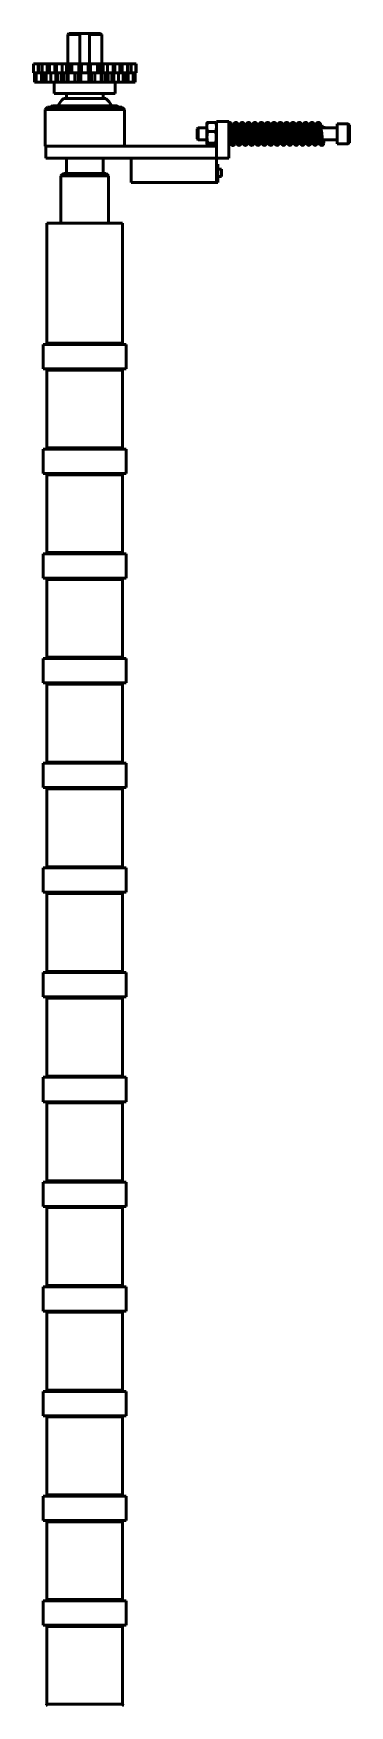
# Model space of a CAD drawing. Header units: millimetres. Extents: x 7841 to 11091, y 7078 to 9888.
# Drawn here: x 7841 to 8100, y 8487 to 9860 of the extents above; entities that cross this region are included whole.
import ezdxf

# ---------------------------------------------------------------- set-up
doc = ezdxf.new("R2010")
doc.units = ezdxf.units.MM
doc.layers.add('外形線', color=7, linetype='Continuous', lineweight=50)

msp = doc.modelspace()

# ---------------------------------------------------------------- linework, layer by layer
at = {"layer": '外形線'}
for p, q in [((7870.2, 9860.5), (7869.2, 9859.5)), ((7879.2, 9859.5), (7869.2, 9859.5)), ((7869.2, 9859.5), (7869.2, 9835.5)), ((7870.2, 9860.5), (7879.2, 9860.5)), ((7879.2, 9860.5), (7887.2, 9860.5)), ((7879.2, 9859.5), (7879.2, 9835.5)), ((7887.2, 9860.5), (7896.2, 9860.5)), ((7887.2, 9835.5), (7887.2, 9859.5)), ((7897.2, 9859.5), (7887.2, 9859.5)), ((7896.2, 9860.5), (7897.2, 9859.5)), ((7897.2, 9859.5), (7897.2, 9835.5)), ((7841.2, 9828), (7841.2, 9835.5)), ((7841.2, 9835.5), (7841.3, 9835.5)), ((7841.3, 9835.5), (7845.1, 9835.5)), ((7841.3, 9828), (7841.3, 9835.5)), ((7845.5, 9835.5), (7845.1, 9835.5)), ((7845.5, 9835.5), (7848.3, 9835.5)), ((7845.5, 9835.5), (7845.5, 9828)), ((7848.3, 9835.5), (7852.5, 9835.5)), ((7848.3, 9828), (7848.3, 9835.5)), ((7854.4, 9835.5), (7852.5, 9835.5)), ((7854.4, 9835.5), (7858.6, 9835.5)), ((7858.6, 9835.5), (7859.9, 9835.5)), ((7859.9, 9835.5), (7864.6, 9835.5)), ((7859.9, 9835.5), (7859.9, 9828)), ((7864.6, 9835.5), (7868.1, 9835.5)), ((7864.6, 9828), (7864.6, 9835.5)), ((7869.3, 9835.5), (7868.1, 9835.5)), ((7869.3, 9835.5), (7870.8, 9835.5)), ((7870.8, 9835.5), (7872.7, 9835.5)), ((7872.7, 9835.5), (7878.4, 9835.5)), ((7878.6, 9835.5), (7878.4, 9835.5)), ((7878.4, 9828), (7878.4, 9835.5)), ((7878.6, 9835.5), (7880.4, 9835.5)), ((7880.4, 9835.5), (7885.9, 9835.5)), ((7880.4, 9835.5), (7880.4, 9828)), ((7885.9, 9835.5), (7887.7, 9835.5)), ((7885.9, 9828), (7885.9, 9835.5)), ((7888, 9835.5), (7887.7, 9835.5)), ((7888, 9835.5), (7893.7, 9835.5)), ((7888, 9828), (7888, 9835.5)), ((7893.7, 9835.5), (7895.5, 9835.5)), ((7895.5, 9835.5), (7897.1, 9835.5)), ((7898.3, 9835.5), (7897.1, 9835.5)), ((7898.3, 9835.5), (7901.8, 9835.5)), ((7901.8, 9835.5), (7906.5, 9835.5)), ((7901.8, 9835.5), (7901.8, 9828)), ((7906.5, 9835.5), (7907.8, 9835.5)), ((7906.5, 9828), (7906.5, 9835.5)), ((7907.8, 9835.5), (7912, 9835.5)), ((7913.9, 9835.5), (7912, 9835.5)), ((7913.9, 9835.5), (7918.1, 9835.5)), ((7918.1, 9835.5), (7920.9, 9835.5)), ((7918.1, 9835.5), (7918.1, 9828)), ((7921.2, 9835.5), (7920.9, 9835.5)), ((7920.9, 9828), (7920.9, 9835.5)), ((7921.2, 9835.5), (7925.1, 9835.5)), ((7925.1, 9835.5), (7925.2, 9835.5)), ((7925.1, 9835.5), (7925.1, 9828)), ((7925.2, 9828), (7925.2, 9835.5)), ((7841.2, 9828), (7841.3, 9828)), ((7842, 9828), (7841.3, 9828)), ((7842, 9828), (7842, 9820.5)), ((7842, 9828), (7843.4, 9828)), ((7843.4, 9820.5), (7843.4, 9828)), ((7843.4, 9828), (7845.5, 9828)), ((7845.5, 9828), (7848.3, 9828)), ((7851.6, 9828), (7848.3, 9828)), ((7851.6, 9828), (7851.6, 9820.5)), ((7851.6, 9828), (7855.5, 9828)), ((7855.5, 9820.5), (7855.5, 9828)), ((7855.5, 9828), (7859.5, 9828)), ((7859.9, 9828), (7859.5, 9828)), ((7859.9, 9828), (7864.6, 9828)), ((7868.1, 9828), (7864.6, 9828)), ((7868.1, 9828), (7868.9, 9828)), ((7868.9, 9828), (7868.9, 9820.5)), ((7868.9, 9828), (7869.7, 9828)), ((7868.9, 9828), (7868.9, 9828)), ((7869.7, 9828), (7869.7, 9820.5)), ((7869.7, 9828), (7875, 9828)), ((7875, 9820.5), (7875, 9828)), ((7875, 9828), (7877.7, 9828)), ((7878.4, 9828), (7877.7, 9828)), ((7878.4, 9828), (7878.4, 9820.5)), ((7878.4, 9828), (7878.6, 9828)), ((7880.4, 9828), (7878.6, 9828)), ((7880.4, 9828), (7885.9, 9828)), ((7887.7, 9828), (7885.9, 9828)), ((7887.7, 9828), (7888, 9828)), ((7887.9, 9828), (7887.9, 9820.5)), ((7888.6, 9828), (7888, 9828)), ((7888.6, 9828), (7891.4, 9828)), ((7891.4, 9828), (7891.4, 9820.5)), ((7891.4, 9828), (7896.7, 9828)), ((7896.7, 9820.5), (7896.7, 9828)), ((7896.7, 9828), (7897.4, 9828)), ((7897.5, 9828), (7897.4, 9828)), ((7897.5, 9828), (7897.5, 9820.5)), ((7897.5, 9828), (7898.3, 9828)), ((7901.8, 9828), (7898.3, 9828)), ((7901.8, 9828), (7906.5, 9828)), ((7906.9, 9828), (7906.5, 9828)), ((7906.9, 9828), (7910.9, 9828)), ((7910.9, 9828), (7910.9, 9820.5)), ((7910.9, 9828), (7914.8, 9828)), ((7914.8, 9820.5), (7914.8, 9828)), ((7918.1, 9828), (7914.8, 9828)), ((7918.1, 9828), (7920.9, 9828)), ((7920.9, 9828), (7923, 9828)), ((7923, 9828), (7923, 9820.5)), ((7923, 9828), (7924.4, 9828)), ((7924.4, 9820.5), (7924.4, 9828)), ((7925.1, 9828), (7924.4, 9828)), ((7925.1, 9828), (7925.2, 9828)), ((7842, 9820.5), (7843.4, 9820.5)), ((7847.6, 9820.5), (7843.4, 9820.5)), ((7847.6, 9820.5), (7849.6, 9820.5)), ((7851.6, 9820.5), (7849.6, 9820.5)), ((7851.6, 9820.5), (7855.5, 9820.5)), ((7859.5, 9820.5), (7855.5, 9820.5)), ((7858.2, 9811), (7858.2, 9820.5)), ((7858.2, 9811), (7908.2, 9811)), ((7859.5, 9820.5), (7861.1, 9820.5)), ((7864.1, 9820.5), (7861.1, 9820.5)), ((7866.1, 9820.5), (7864.1, 9820.5)), ((7865.8, 9807), (7900.6, 9807)), ((7868.9, 9820.5), (7866.1, 9820.5)), ((7868.2, 9807), (7868.2, 9811)), ((7868.9, 9820.5), (7868.9, 9820.5)), ((7869.7, 9820.5), (7868.9, 9820.5)), ((7869.7, 9820.5), (7875, 9820.5)), ((7877.7, 9820.5), (7875, 9820.5)), ((7877.7, 9820.5), (7878.4, 9820.5)), ((7879.9, 9820.5), (7878.4, 9820.5)), ((7886.4, 9820.5), (7879.9, 9820.5)), ((7887.9, 9820.5), (7886.4, 9820.5)), ((7887.9, 9820.5), (7888.6, 9820.5)), ((7891.4, 9820.5), (7888.6, 9820.5)), ((7891.4, 9820.5), (7896.7, 9820.5)), ((7897.4, 9820.5), (7896.7, 9820.5)), ((7897.4, 9820.5), (7897.5, 9820.5)), ((7900.3, 9820.5), (7897.5, 9820.5)), ((7898.2, 9807), (7898.2, 9811)), ((7902.3, 9820.5), (7900.3, 9820.5)), ((7905.3, 9820.5), (7902.3, 9820.5)), ((7905.3, 9820.5), (7906.9, 9820.5)), ((7910.9, 9820.5), (7906.9, 9820.5)), ((7908.2, 9811), (7908.2, 9820.5)), ((7910.9, 9820.5), (7914.8, 9820.5)), ((7916.7, 9820.5), (7914.8, 9820.5)), ((7916.7, 9820.5), (7918.8, 9820.5)), ((7923, 9820.5), (7918.8, 9820.5)), ((7923, 9820.5), (7924.4, 9820.5)), ((7852.7, 9800), (7850.7, 9798)), ((7915.7, 9798), (7850.7, 9798)), ((7850.7, 9768), (7850.7, 9798)), ((7852.7, 9800), (7913.7, 9800)), ((7856.7, 9801), (7855.7, 9800.4)), ((7910.7, 9800.4), (7855.7, 9800.4)), ((7855.7, 9800.4), (7855.7, 9800)), ((7856.7, 9801), (7909.7, 9801)), ((7909.7, 9801), (7910.7, 9800.4)), ((7910.7, 9800.4), (7910.7, 9800)), ((7913.7, 9800), (7915.7, 9798)), ((7915.7, 9768), (7915.7, 9798)), ((7975.2, 9782), (7976.2, 9783)), ((7975.2, 9774), (7975.2, 9782)), ((7976.2, 9783), (7976.2, 9773)), ((7983.2, 9783), (7976.2, 9783)), ((7983.2, 9786.6), (7983.3, 9786.8)), ((7983.2, 9786.6), (7983.2, 9769.6)), ((7990.4, 9787.4), (7984, 9787.4)), ((7990.3, 9779.8), (7984.1, 9779.8)), ((7991.2, 9786.6), (7991.1, 9786.8)), ((7991.2, 9788), (7991.2, 9768)), ((8001.2, 9788), (7991.2, 9788)), ((8001.2, 9758), (8001.2, 9788)), ((8006.3, 9783), (8004.1, 9783)), ((8011.5, 9783), (8009.3, 9783)), ((8016.7, 9783), (8014.5, 9783)), ((8021.9, 9783), (8019.7, 9783)), ((8027.1, 9783), (8024.9, 9783)), ((8032.3, 9783), (8030.1, 9783)), ((8037.5, 9783), (8035.3, 9783)), ((8042.7, 9783), (8040.5, 9783)), ((8047.9, 9783), (8045.7, 9783)), ((8053.1, 9783), (8050.9, 9783)), ((8058.3, 9783), (8056.1, 9783)), ((8063.5, 9783), (8061.3, 9783)), ((8068.7, 9783), (8066.5, 9783)), ((8073.9, 9783), (8071.7, 9783)), ((8090.2, 9783), (8076.9, 9783)), ((8079.2, 9783), (8079.2, 9784.2)), ((8090.2, 9786.3), (8090.2, 9769.7)), ((8090.2, 9786.3), (8099.2, 9786.3)), ((8099.2, 9769.7), (8099.2, 9786.3)), ((8100.2, 9785.3), (8099.2, 9786.3)), ((8100.2, 9785.3), (8100.2, 9770.7)), ((7851.2, 9768), (7850.7, 9768)), ((7851.2, 9758), (7851.2, 9768)), ((7875.2, 9768), (7851.2, 9768)), ((7883.1, 9768), (7875.2, 9768)), ((7891.2, 9768), (7883.1, 9768)), ((7991.2, 9768), (7891.2, 9768)), ((7975.2, 9774), (7976.2, 9773)), ((7983.2, 9773), (7976.2, 9773)), ((7983.2, 9769.6), (7983.5, 9769.2)), ((7990.2, 9770.3), (7984.1, 9770.3)), ((7990.2, 9768.5), (7984.1, 9768.5)), ((7991.2, 9769.6), (7990.9, 9769.2)), ((7991.2, 9758), (7991.2, 9768)), ((8002.2, 9773), (8001.2, 9773)), ((8007.4, 9773), (8005.3, 9773)), ((8012.6, 9773), (8010.5, 9773)), ((8017.8, 9773), (8015.7, 9773)), ((8023, 9773), (8020.9, 9773)), ((8028.2, 9773), (8026.1, 9773)), ((8033.4, 9773), (8031.3, 9773)), ((8038.6, 9773), (8036.5, 9773)), ((8043.8, 9773), (8041.7, 9773)), ((8049, 9773), (8046.9, 9773)), ((8054.2, 9773), (8052.1, 9773)), ((8059.4, 9773), (8057.3, 9773)), ((8064.6, 9773), (8062.5, 9773)), ((8069.8, 9773), (8067.7, 9773)), ((8075, 9773), (8072.9, 9773)), ((8090.2, 9773), (8078.1, 9773)), ((8090.2, 9769.7), (8099.2, 9769.7)), ((8100.2, 9770.7), (8099.2, 9769.7)), ((7851.2, 9758), (7991.2, 9758)), ((7868.2, 9745.5), (7868.2, 9758)), ((7898.2, 9745.5), (7898.2, 9758)), ((7921.2, 9758), (7921.2, 9738)), ((7991.2, 9738), (7991.2, 9758)), ((8001.2, 9758), (7991.2, 9758)), ((7991.2, 9753), (7992.2, 9753)), ((7992.2, 9738), (7992.2, 9753)), ((7865.7, 9745.5), (7863.7, 9743.5)), ((7902.7, 9743.5), (7863.7, 9743.5)), ((7863.7, 9704.5), (7863.7, 9743.5)), ((7865.7, 9745.5), (7900.7, 9745.5)), ((7900.7, 9745.5), (7902.7, 9743.5)), ((7902.7, 9704.5), (7902.7, 9743.5)), ((7992.2, 9749), (7995.2, 9749)), ((7992.2, 9743), (7995.2, 9743)), ((7995.2, 9749), (7995.2, 9743)), ((7991.2, 9738), (7921.2, 9738)), ((7991.2, 9738), (7992.2, 9738)), ((7852.2, 9704.5), (7883.2, 9704.5)), ((7852.2, 9606), (7852.2, 9704.5)), ((7883.2, 9704.5), (7914.2, 9704.5)), ((7914.2, 9606), (7914.2, 9704.5)), ((7917.2, 9605), (7849.2, 9605)), ((7849.2, 9585), (7849.2, 9605)), ((7917.2, 9585), (7917.2, 9605)), ((7917.2, 9585), (7849.2, 9585)), ((7852.2, 9520), (7852.2, 9584)), ((7914.2, 9520), (7914.2, 9584)), ((7917.2, 9519), (7849.2, 9519)), ((7849.2, 9499), (7849.2, 9519)), ((7917.2, 9499), (7917.2, 9519)), ((7917.2, 9499), (7849.2, 9499)), ((7852.2, 9434), (7852.2, 9498)), ((7914.2, 9434), (7914.2, 9498)), ((7917.2, 9433), (7849.2, 9433)), ((7849.2, 9413), (7849.2, 9433)), ((7917.2, 9413), (7917.2, 9433)), ((7917.2, 9413), (7849.2, 9413)), ((7852.2, 9348), (7852.2, 9412)), ((7914.2, 9348), (7914.2, 9412)), ((7917.2, 9347), (7849.2, 9347)), ((7849.2, 9327), (7849.2, 9347)), ((7917.2, 9327), (7917.2, 9347)), ((7917.2, 9327), (7849.2, 9327)), ((7852.2, 9262), (7852.2, 9326)), ((7914.2, 9262), (7914.2, 9326)), ((7917.2, 9261), (7849.2, 9261)), ((7849.2, 9241), (7849.2, 9261)), ((7917.2, 9241), (7917.2, 9261)), ((7917.2, 9241), (7849.2, 9241)), ((7852.2, 9176), (7852.2, 9240)), ((7914.2, 9176), (7914.2, 9240)), ((7917.2, 9175), (7849.2, 9175)), ((7849.2, 9155), (7849.2, 9175)), ((7917.2, 9155), (7917.2, 9175)), ((7917.2, 9155), (7849.2, 9155)), ((7852.2, 9090), (7852.2, 9154)), ((7914.2, 9090), (7914.2, 9154)), ((7917.2, 9089), (7849.2, 9089)), ((7849.2, 9069), (7849.2, 9089)), ((7917.2, 9069), (7917.2, 9089)), ((7917.2, 9069), (7849.2, 9069)), ((7852.2, 9004), (7852.2, 9068)), ((7914.2, 9004), (7914.2, 9068)), ((7917.2, 9003), (7849.2, 9003)), ((7849.2, 8983), (7849.2, 9003)), ((7917.2, 8983), (7917.2, 9003)), ((7917.2, 8983), (7849.2, 8983)), ((7852.2, 8918), (7852.2, 8982)), ((7914.2, 8918), (7914.2, 8982)), ((7917.2, 8917), (7849.2, 8917)), ((7849.2, 8897), (7849.2, 8917)), ((7917.2, 8897), (7917.2, 8917)), ((7917.2, 8897), (7849.2, 8897)), ((7852.2, 8832), (7852.2, 8896)), ((7914.2, 8832), (7914.2, 8896)), ((7917.2, 8831), (7849.2, 8831)), ((7849.2, 8811), (7849.2, 8831)), ((7917.2, 8811), (7917.2, 8831)), ((7917.2, 8811), (7849.2, 8811)), ((7852.2, 8746), (7852.2, 8810)), ((7914.2, 8746), (7914.2, 8810)), ((7917.2, 8745), (7849.2, 8745)), ((7849.2, 8725), (7849.2, 8745)), ((7917.2, 8725), (7917.2, 8745)), ((7917.2, 8725), (7849.2, 8725)), ((7852.2, 8660), (7852.2, 8724)), ((7914.2, 8660), (7914.2, 8724)), ((7917.2, 8659), (7849.2, 8659)), ((7849.2, 8639), (7849.2, 8659)), ((7917.2, 8639), (7917.2, 8659)), ((7917.2, 8639), (7849.2, 8639)), ((7852.2, 8574), (7852.2, 8638)), ((7914.2, 8574), (7914.2, 8638)), ((7917.2, 8573), (7849.2, 8573)), ((7849.2, 8553), (7849.2, 8573)), ((7917.2, 8553), (7917.2, 8573)), ((7917.2, 8553), (7849.2, 8553)), ((7852.2, 8488), (7852.2, 8552)), ((7914.2, 8488), (7914.2, 8552))]:
    msp.add_line(p, q, dxfattribs=at)
for p, q in [((7845.1, 9828), (7845.1, 9835.5)), ((7852.5, 9828), (7852.5, 9835.5)), ((7854.4, 9828), (7854.4, 9835.5)), ((7858.6, 9828), (7858.6, 9835.5)), ((7868.1, 9828), (7868.1, 9835.5)), ((7869.3, 9828), (7869.3, 9835.5)), ((7870.8, 9828), (7870.8, 9835.5)), ((7872.7, 9828), (7872.7, 9835.5)), ((7878.6, 9828), (7878.6, 9835.5)), ((7887.7, 9828), (7887.7, 9835.5)), ((7893.7, 9828), (7893.7, 9835.5)), ((7895.5, 9828), (7895.5, 9835.5)), ((7897.1, 9828), (7897.1, 9835.5)), ((7898.3, 9828), (7898.3, 9835.5)), ((7907.8, 9828), (7907.8, 9835.5)), ((7912, 9828), (7912, 9835.5)), ((7913.9, 9828), (7913.9, 9835.5)), ((7921.2, 9828), (7921.2, 9835.5)), ((7847.6, 9828), (7847.6, 9820.5)), ((7849.6, 9828), (7849.6, 9820.5)), ((7859.5, 9828), (7859.5, 9820.5)), ((7861.1, 9828), (7861.1, 9820.5)), ((7864.1, 9828), (7864.1, 9820.5)), ((7866.1, 9828), (7866.1, 9820.5)), ((7868.9, 9828), (7868.9, 9820.5)), ((7877.7, 9828), (7877.7, 9820.5)), ((7879.9, 9828), (7879.9, 9820.5)), ((7886.4, 9828), (7886.4, 9820.5)), ((7888.6, 9828), (7888.6, 9820.5)), ((7897.4, 9828), (7897.4, 9820.5)), ((7900.3, 9828), (7900.3, 9820.5)), ((7902.3, 9828), (7902.3, 9820.5)), ((7905.3, 9828), (7905.3, 9820.5)), ((7906.9, 9828), (7906.9, 9820.5)), ((7916.7, 9828), (7916.7, 9820.5)), ((7918.8, 9828), (7918.8, 9820.5)), ((7852.2, 9606), (7914.2, 9606)), ((7914.2, 9584), (7852.2, 9584)), ((7852.2, 9520), (7914.2, 9520)), ((7914.2, 9498), (7852.2, 9498)), ((7852.2, 9434), (7914.2, 9434)), ((7914.2, 9412), (7852.2, 9412)), ((7852.2, 9348), (7914.2, 9348)), ((7914.2, 9326), (7852.2, 9326)), ((7852.2, 9262), (7914.2, 9262)), ((7914.2, 9240), (7852.2, 9240)), ((7852.2, 9176), (7914.2, 9176)), ((7914.2, 9154), (7852.2, 9154)), ((7852.2, 9090), (7914.2, 9090)), ((7914.2, 9068), (7852.2, 9068)), ((7852.2, 9004), (7914.2, 9004)), ((7914.2, 8982), (7852.2, 8982)), ((7852.2, 8918), (7914.2, 8918)), ((7914.2, 8896), (7852.2, 8896)), ((7852.2, 8832), (7914.2, 8832)), ((7914.2, 8810), (7852.2, 8810)), ((7852.2, 8746), (7914.2, 8746)), ((7914.2, 8724), (7852.2, 8724)), ((7852.2, 8660), (7914.2, 8660)), ((7914.2, 8638), (7852.2, 8638)), ((7852.2, 8574), (7914.2, 8574)), ((7914.2, 8552), (7852.2, 8552)), ((7852.2, 8488), (7914.2, 8488))]:
    msp.add_line(p, q, dxfattribs=at).dxf.unprotected_set("ltscale", 0)
for points in [[(7879.2, 9859.5), (7879.2, 9859.5), (7879.2, 9859.5), (7879.2, 9859.6), (7879.2, 9859.6), (7879.2, 9859.7), (7879.2, 9859.7), (7879.2, 9859.8), (7879.2, 9859.8), (7879.2, 9859.8), (7879.2, 9859.9), (7879.2, 9859.9), (7879.2, 9860), (7879.2, 9860), (7879.2, 9860.1), (7879.2, 9860.1), (7879.2, 9860.1), (7879.2, 9860.2), (7879.2, 9860.2), (7879.2, 9860.3), (7879.2, 9860.3), (7879.2, 9860.3), (7879.2, 9860.4), (7879.2, 9860.4), (7879.2, 9860.5)], [(7887.2, 9860.5), (7887.2, 9860.4), (7887.2, 9860.4), (7887.2, 9860.3), (7887.2, 9860.3), (7887.2, 9860.3), (7887.2, 9860.2), (7887.2, 9860.2), (7887.2, 9860.1), (7887.2, 9860.1), (7887.2, 9860.1), (7887.2, 9860), (7887.2, 9860), (7887.2, 9859.9), (7887.2, 9859.9), (7887.2, 9859.8), (7887.2, 9859.8), (7887.2, 9859.8), (7887.2, 9859.7), (7887.2, 9859.7), (7887.2, 9859.6), (7887.2, 9859.6), (7887.2, 9859.5), (7887.2, 9859.5), (7887.2, 9859.5)], [(7984, 9787.4), (7983.8, 9787), (7983.7, 9786.7), (7983.6, 9786.3), (7983.5, 9786), (7983.5, 9785.7), (7983.4, 9785.4), (7983.3, 9785.1), (7983.3, 9784.8), (7983.3, 9784.5), (7983.3, 9784.2), (7983.2, 9783.9), (7983.2, 9783.6), (7983.2, 9783.3), (7983.3, 9783), (7983.3, 9782.7), (7983.3, 9782.4), (7983.4, 9782.1), (7983.4, 9781.8), (7983.5, 9781.5), (7983.6, 9781.1), (7983.7, 9780.8), (7983.8, 9780.5), (7983.9, 9780.1), (7984.1, 9779.8)], [(7983.3, 9786.8), (7983.3, 9786.8), (7983.3, 9786.8), (7983.3, 9786.8), (7983.3, 9786.9), (7983.4, 9786.9), (7983.4, 9786.9), (7983.4, 9786.9), (7983.4, 9787), (7983.4, 9787), (7983.5, 9787), (7983.5, 9787), (7983.5, 9787.1), (7983.6, 9787.1), (7983.6, 9787.1), (7983.6, 9787.1), (7983.6, 9787.2), (7983.7, 9787.2), (7983.7, 9787.2), (7983.8, 9787.2), (7983.8, 9787.3), (7983.8, 9787.3), (7983.9, 9787.3), (7983.9, 9787.3), (7984, 9787.4)], [(7984.1, 9779.8), (7983.9, 9779.3), (7983.8, 9778.9), (7983.7, 9778.5), (7983.6, 9778.1), (7983.6, 9777.7), (7983.5, 9777.3), (7983.4, 9776.9), (7983.4, 9776.5), (7983.4, 9776.2), (7983.3, 9775.8), (7983.3, 9775.4), (7983.3, 9775.1), (7983.3, 9774.7), (7983.4, 9774.3), (7983.4, 9774), (7983.4, 9773.6), (7983.5, 9773.2), (7983.5, 9772.8), (7983.6, 9772.4), (7983.7, 9772), (7983.8, 9771.6), (7983.9, 9771.2), (7984, 9770.8), (7984.1, 9770.3)], [(7990.2, 9770.3), (7990.4, 9770.8), (7990.5, 9771.2), (7990.6, 9771.6), (7990.7, 9772), (7990.8, 9772.4), (7990.9, 9772.8), (7990.9, 9773.2), (7991, 9773.6), (7991, 9774), (7991, 9774.3), (7991, 9774.7), (7991, 9775.1), (7991, 9775.4), (7991, 9775.8), (7991, 9776.2), (7991, 9776.5), (7990.9, 9776.9), (7990.9, 9777.3), (7990.8, 9777.7), (7990.7, 9778.1), (7990.7, 9778.5), (7990.6, 9778.9), (7990.4, 9779.3), (7990.3, 9779.8)], [(7990.3, 9779.8), (7990.5, 9780.1), (7990.6, 9780.5), (7990.7, 9780.8), (7990.8, 9781.1), (7990.9, 9781.5), (7990.9, 9781.8), (7991, 9782.1), (7991, 9782.4), (7991.1, 9782.7), (7991.1, 9783), (7991.1, 9783.3), (7991.1, 9783.6), (7991.1, 9783.9), (7991.1, 9784.2), (7991.1, 9784.5), (7991.1, 9784.8), (7991, 9785.1), (7991, 9785.4), (7990.9, 9785.7), (7990.8, 9786), (7990.7, 9786.3), (7990.6, 9786.7), (7990.5, 9787), (7990.4, 9787.4)], [(7990.4, 9787.4), (7990.4, 9787.3), (7990.5, 9787.3), (7990.5, 9787.3), (7990.6, 9787.3), (7990.6, 9787.2), (7990.7, 9787.2), (7990.7, 9787.2), (7990.7, 9787.2), (7990.8, 9787.1), (7990.8, 9787.1), (7990.8, 9787.1), (7990.9, 9787.1), (7990.9, 9787), (7990.9, 9787), (7990.9, 9787), (7991, 9787), (7991, 9786.9), (7991, 9786.9), (7991, 9786.9), (7991, 9786.9), (7991.1, 9786.8), (7991.1, 9786.8), (7991.1, 9786.8), (7991.1, 9786.8)], [(8001.2, 9787.3), (8002.1, 9787.5), (8002.9, 9787.1), (8003.3, 9786.6), (8003.5, 9786.1), (8003.7, 9785.6), (8003.8, 9785.1), (8003.9, 9784.5), (8004, 9783.8), (8004.1, 9783), (8004.2, 9782.1), (8004.4, 9781.2), (8004.5, 9780.2), (8004.6, 9779.2), (8004.7, 9778.1), (8004.8, 9777.1), (8004.9, 9776.1), (8005, 9775.1), (8005.1, 9774.1), (8005.2, 9773.3), (8005.3, 9772.5), (8005.4, 9771.9), (8005.5, 9771.3), (8005.6, 9770.9), (8005.7, 9770.8)], [(8006.7, 9773), (8006.6, 9772.1), (8006.5, 9771.3), (8006.4, 9770.7), (8006.2, 9770.1), (8006.1, 9769.6), (8005.7, 9769), (8005, 9768.5), (8004, 9768.5), (8003.3, 9769), (8002.9, 9769.6), (8002.8, 9770.1), (8002.6, 9770.7), (8002.5, 9771.3), (8002.4, 9772.1), (8002.2, 9773), (8002.1, 9773.9), (8002, 9775), (8001.9, 9776), (8001.8, 9777.2), (8001.7, 9778.3), (8001.5, 9779.4), (8001.4, 9780.5), (8001.3, 9781.6), (8001.2, 9782.5)], [(8004.8, 9783), (8005, 9784), (8005.1, 9784.9), (8005.3, 9785.6), (8005.5, 9786.2), (8005.9, 9786.9), (8006.8, 9787.4), (8007.9, 9787.2), (8008.5, 9786.6), (8008.8, 9785.9), (8009, 9785.3), (8009.1, 9784.5), (8009.3, 9783.6), (8009.4, 9782.5), (8009.5, 9781.3), (8009.7, 9780), (8009.8, 9778.6), (8010, 9777.3), (8010.1, 9775.9), (8010.2, 9774.7), (8010.4, 9773.5), (8010.5, 9772.5), (8010.7, 9771.6), (8010.8, 9771), (8010.9, 9770.8)], [(8011.9, 9773), (8011.8, 9771.9), (8011.7, 9771.1), (8011.5, 9770.3), (8011.3, 9769.7), (8010.9, 9769.1), (8010, 9768.5), (8008.9, 9768.7), (8008.2, 9769.4), (8008, 9770), (8007.8, 9770.6), (8007.7, 9771.4), (8007.5, 9772.4), (8007.4, 9773.5), (8007.2, 9774.7), (8007.1, 9776), (8007, 9777.3), (8006.8, 9778.7), (8006.7, 9780), (8006.5, 9781.3), (8006.4, 9782.4), (8006.3, 9783.5), (8006.1, 9784.3), (8006, 9784.9), (8005.9, 9785.1)], [(8010, 9783), (8010.2, 9784), (8010.3, 9784.9), (8010.5, 9785.6), (8010.7, 9786.2), (8011.1, 9786.9), (8012, 9787.4), (8013.1, 9787.2), (8013.7, 9786.6), (8014, 9785.9), (8014.2, 9785.3), (8014.3, 9784.5), (8014.5, 9783.5), (8014.6, 9782.5), (8014.7, 9781.3), (8014.9, 9780), (8015, 9778.6), (8015.2, 9777.3), (8015.3, 9775.9), (8015.4, 9774.6), (8015.6, 9773.5), (8015.7, 9772.5), (8015.9, 9771.6), (8016, 9771), (8016.1, 9770.8)], [(8017.1, 9773), (8017, 9771.9), (8016.9, 9771.1), (8016.7, 9770.3), (8016.5, 9769.7), (8016.1, 9769.1), (8015.2, 9768.5), (8014.1, 9768.7), (8013.4, 9769.4), (8013.2, 9770), (8013, 9770.6), (8012.9, 9771.4), (8012.7, 9772.4), (8012.6, 9773.5), (8012.4, 9774.7), (8012.3, 9776), (8012.2, 9777.3), (8012, 9778.7), (8011.9, 9780), (8011.7, 9781.3), (8011.6, 9782.4), (8011.5, 9783.5), (8011.3, 9784.3), (8011.2, 9784.9), (8011.1, 9785.1)], [(8015.2, 9783), (8015.4, 9784), (8015.5, 9784.9), (8015.7, 9785.6), (8015.9, 9786.2), (8016.3, 9786.9), (8017.2, 9787.4), (8018.3, 9787.2), (8018.9, 9786.6), (8019.2, 9785.9), (8019.4, 9785.3), (8019.5, 9784.5), (8019.7, 9783.5), (8019.8, 9782.5), (8019.9, 9781.3), (8020.1, 9780), (8020.2, 9778.6), (8020.4, 9777.3), (8020.5, 9775.9), (8020.6, 9774.6), (8020.8, 9773.5), (8020.9, 9772.5), (8021.1, 9771.6), (8021.2, 9771), (8021.3, 9770.8)], [(8022.3, 9773), (8022.2, 9771.9), (8022.1, 9771.1), (8021.9, 9770.3), (8021.7, 9769.7), (8021.3, 9769.1), (8020.4, 9768.5), (8019.3, 9768.7), (8018.6, 9769.4), (8018.4, 9770), (8018.2, 9770.6), (8018.1, 9771.4), (8017.9, 9772.4), (8017.8, 9773.5), (8017.6, 9774.7), (8017.5, 9776), (8017.4, 9777.3), (8017.2, 9778.7), (8017.1, 9780), (8016.9, 9781.3), (8016.8, 9782.4), (8016.7, 9783.5), (8016.5, 9784.3), (8016.4, 9784.9), (8016.3, 9785.1)], [(8020.4, 9783), (8020.6, 9784), (8020.7, 9784.9), (8020.9, 9785.6), (8021.1, 9786.2), (8021.5, 9786.9), (8022.4, 9787.4), (8023.5, 9787.2), (8024.1, 9786.6), (8024.4, 9785.9), (8024.6, 9785.3), (8024.7, 9784.5), (8024.9, 9783.5), (8025, 9782.5), (8025.1, 9781.3), (8025.3, 9780), (8025.4, 9778.6), (8025.6, 9777.3), (8025.7, 9775.9), (8025.8, 9774.6), (8026, 9773.5), (8026.1, 9772.5), (8026.3, 9771.6), (8026.4, 9771), (8026.5, 9770.8)], [(8027.5, 9773), (8027.4, 9771.9), (8027.3, 9771.1), (8027.1, 9770.3), (8026.9, 9769.7), (8026.5, 9769.1), (8025.6, 9768.5), (8024.5, 9768.7), (8023.8, 9769.4), (8023.6, 9770), (8023.4, 9770.6), (8023.3, 9771.4), (8023.1, 9772.4), (8023, 9773.5), (8022.8, 9774.7), (8022.7, 9776), (8022.6, 9777.3), (8022.4, 9778.7), (8022.3, 9780), (8022.1, 9781.3), (8022, 9782.4), (8021.9, 9783.5), (8021.7, 9784.3), (8021.6, 9784.9), (8021.5, 9785.1)], [(8025.6, 9783), (8025.8, 9784), (8025.9, 9784.9), (8026.1, 9785.6), (8026.3, 9786.2), (8026.7, 9786.9), (8027.6, 9787.4), (8028.7, 9787.2), (8029.3, 9786.6), (8029.6, 9785.9), (8029.8, 9785.3), (8029.9, 9784.5), (8030.1, 9783.5), (8030.2, 9782.5), (8030.3, 9781.3), (8030.5, 9780), (8030.6, 9778.6), (8030.8, 9777.3), (8030.9, 9775.9), (8031, 9774.6), (8031.2, 9773.5), (8031.3, 9772.5), (8031.5, 9771.6), (8031.6, 9771), (8031.7, 9770.8)], [(8032.7, 9773), (8032.6, 9771.9), (8032.5, 9771.1), (8032.3, 9770.3), (8032.1, 9769.7), (8031.7, 9769.1), (8030.8, 9768.5), (8029.7, 9768.7), (8029, 9769.4), (8028.8, 9770), (8028.6, 9770.6), (8028.5, 9771.4), (8028.3, 9772.4), (8028.2, 9773.5), (8028, 9774.7), (8027.9, 9776), (8027.8, 9777.3), (8027.6, 9778.7), (8027.5, 9780), (8027.3, 9781.3), (8027.2, 9782.4), (8027.1, 9783.5), (8026.9, 9784.3), (8026.8, 9784.9), (8026.7, 9785.1)], [(8030.8, 9783), (8031, 9784), (8031.1, 9784.9), (8031.3, 9785.6), (8031.5, 9786.2), (8031.9, 9786.9), (8032.8, 9787.4), (8033.9, 9787.2), (8034.5, 9786.6), (8034.8, 9785.9), (8035, 9785.3), (8035.1, 9784.5), (8035.3, 9783.5), (8035.4, 9782.5), (8035.5, 9781.3), (8035.7, 9780), (8035.8, 9778.6), (8036, 9777.3), (8036.1, 9775.9), (8036.2, 9774.6), (8036.4, 9773.5), (8036.5, 9772.5), (8036.7, 9771.6), (8036.8, 9771), (8036.9, 9770.8)], [(8037.9, 9773), (8037.8, 9771.9), (8037.7, 9771.1), (8037.5, 9770.3), (8037.3, 9769.7), (8036.9, 9769.1), (8036, 9768.5), (8034.9, 9768.7), (8034.2, 9769.4), (8034, 9770), (8033.8, 9770.6), (8033.7, 9771.4), (8033.5, 9772.4), (8033.4, 9773.5), (8033.2, 9774.7), (8033.1, 9776), (8033, 9777.3), (8032.8, 9778.7), (8032.7, 9780), (8032.5, 9781.3), (8032.4, 9782.4), (8032.3, 9783.5), (8032.1, 9784.3), (8032, 9784.9), (8031.9, 9785.1)], [(8036, 9783), (8036.2, 9784), (8036.3, 9784.9), (8036.5, 9785.6), (8036.7, 9786.2), (8037.1, 9786.9), (8038, 9787.4), (8039.1, 9787.2), (8039.7, 9786.6), (8040, 9785.9), (8040.2, 9785.3), (8040.3, 9784.5), (8040.5, 9783.5), (8040.6, 9782.5), (8040.7, 9781.3), (8040.9, 9780), (8041, 9778.6), (8041.2, 9777.3), (8041.3, 9775.9), (8041.4, 9774.6), (8041.6, 9773.5), (8041.7, 9772.5), (8041.9, 9771.6), (8042, 9771), (8042.1, 9770.8)], [(8043.1, 9773), (8043, 9771.9), (8042.9, 9771.1), (8042.7, 9770.3), (8042.5, 9769.7), (8042.1, 9769.1), (8041.2, 9768.5), (8040.1, 9768.7), (8039.4, 9769.4), (8039.2, 9770), (8039, 9770.6), (8038.9, 9771.4), (8038.7, 9772.4), (8038.6, 9773.5), (8038.4, 9774.7), (8038.3, 9776), (8038.2, 9777.3), (8038, 9778.7), (8037.9, 9780), (8037.7, 9781.3), (8037.6, 9782.4), (8037.5, 9783.5), (8037.3, 9784.3), (8037.2, 9784.9), (8037.1, 9785.1)], [(8041.2, 9783), (8041.4, 9784), (8041.5, 9784.9), (8041.7, 9785.6), (8041.9, 9786.2), (8042.3, 9786.9), (8043.2, 9787.4), (8044.3, 9787.2), (8044.9, 9786.6), (8045.2, 9785.9), (8045.4, 9785.3), (8045.5, 9784.5), (8045.7, 9783.5), (8045.8, 9782.5), (8045.9, 9781.3), (8046.1, 9780), (8046.2, 9778.6), (8046.4, 9777.3), (8046.5, 9775.9), (8046.6, 9774.6), (8046.8, 9773.5), (8046.9, 9772.5), (8047.1, 9771.6), (8047.2, 9771), (8047.3, 9770.8)], [(8048.3, 9773), (8048.2, 9771.9), (8048.1, 9771.1), (8047.9, 9770.3), (8047.7, 9769.7), (8047.3, 9769.1), (8046.4, 9768.5), (8045.3, 9768.7), (8044.6, 9769.4), (8044.4, 9770), (8044.2, 9770.6), (8044.1, 9771.4), (8043.9, 9772.4), (8043.8, 9773.5), (8043.6, 9774.7), (8043.5, 9776), (8043.4, 9777.3), (8043.2, 9778.7), (8043.1, 9780), (8042.9, 9781.3), (8042.8, 9782.4), (8042.7, 9783.5), (8042.5, 9784.3), (8042.4, 9784.9), (8042.3, 9785.1)], [(8046.4, 9783), (8046.6, 9784), (8046.7, 9784.9), (8046.9, 9785.6), (8047.1, 9786.2), (8047.5, 9786.9), (8048.4, 9787.4), (8049.5, 9787.2), (8050.1, 9786.6), (8050.4, 9785.9), (8050.6, 9785.3), (8050.7, 9784.5), (8050.9, 9783.5), (8051, 9782.5), (8051.1, 9781.3), (8051.3, 9780), (8051.4, 9778.6), (8051.6, 9777.3), (8051.7, 9775.9), (8051.8, 9774.6), (8052, 9773.5), (8052.1, 9772.5), (8052.3, 9771.6), (8052.4, 9771), (8052.5, 9770.8)], [(8053.5, 9773), (8053.4, 9771.9), (8053.3, 9771.1), (8053.1, 9770.3), (8052.9, 9769.7), (8052.5, 9769.1), (8051.6, 9768.5), (8050.5, 9768.7), (8049.8, 9769.4), (8049.6, 9770), (8049.4, 9770.6), (8049.3, 9771.4), (8049.1, 9772.4), (8049, 9773.5), (8048.8, 9774.7), (8048.7, 9776), (8048.6, 9777.3), (8048.4, 9778.7), (8048.3, 9780), (8048.1, 9781.3), (8048, 9782.4), (8047.9, 9783.5), (8047.7, 9784.3), (8047.6, 9784.9), (8047.5, 9785.1)], [(8051.6, 9783), (8051.8, 9784), (8051.9, 9784.9), (8052.1, 9785.6), (8052.3, 9786.2), (8052.7, 9786.9), (8053.6, 9787.4), (8054.7, 9787.2), (8055.3, 9786.6), (8055.6, 9785.9), (8055.8, 9785.3), (8055.9, 9784.5), (8056.1, 9783.5), (8056.2, 9782.5), (8056.3, 9781.3), (8056.5, 9780), (8056.6, 9778.6), (8056.8, 9777.3), (8056.9, 9775.9), (8057, 9774.6), (8057.2, 9773.5), (8057.3, 9772.5), (8057.5, 9771.6), (8057.6, 9771), (8057.7, 9770.8)], [(8058.7, 9773), (8058.6, 9771.9), (8058.5, 9771.1), (8058.3, 9770.3), (8058.1, 9769.7), (8057.7, 9769.1), (8056.8, 9768.5), (8055.7, 9768.7), (8055, 9769.4), (8054.8, 9770), (8054.6, 9770.6), (8054.5, 9771.4), (8054.3, 9772.4), (8054.2, 9773.5), (8054, 9774.7), (8053.9, 9776), (8053.8, 9777.3), (8053.6, 9778.7), (8053.5, 9780), (8053.3, 9781.3), (8053.2, 9782.4), (8053.1, 9783.5), (8052.9, 9784.3), (8052.8, 9784.9), (8052.7, 9785.1)], [(8056.8, 9783), (8057, 9784), (8057.1, 9784.9), (8057.3, 9785.6), (8057.5, 9786.2), (8057.9, 9786.9), (8058.8, 9787.4), (8059.9, 9787.2), (8060.5, 9786.6), (8060.8, 9785.9), (8061, 9785.3), (8061.1, 9784.5), (8061.3, 9783.5), (8061.4, 9782.5), (8061.5, 9781.3), (8061.7, 9780), (8061.8, 9778.6), (8062, 9777.3), (8062.1, 9775.9), (8062.2, 9774.6), (8062.4, 9773.5), (8062.5, 9772.5), (8062.7, 9771.6), (8062.8, 9771), (8062.9, 9770.8)], [(8063.9, 9773), (8063.8, 9771.9), (8063.7, 9771.1), (8063.5, 9770.3), (8063.3, 9769.7), (8062.9, 9769.1), (8062, 9768.5), (8060.9, 9768.7), (8060.2, 9769.4), (8060, 9770), (8059.8, 9770.6), (8059.7, 9771.4), (8059.5, 9772.4), (8059.4, 9773.5), (8059.2, 9774.7), (8059.1, 9776), (8059, 9777.3), (8058.8, 9778.7), (8058.7, 9780), (8058.5, 9781.3), (8058.4, 9782.4), (8058.3, 9783.5), (8058.1, 9784.3), (8058, 9784.9), (8057.9, 9785.1)], [(8062, 9783), (8062.2, 9784), (8062.3, 9784.9), (8062.5, 9785.6), (8062.7, 9786.2), (8063.1, 9786.9), (8064, 9787.4), (8065.1, 9787.2), (8065.7, 9786.6), (8066, 9785.9), (8066.2, 9785.3), (8066.3, 9784.5), (8066.5, 9783.5), (8066.6, 9782.5), (8066.7, 9781.3), (8066.9, 9780), (8067, 9778.6), (8067.2, 9777.3), (8067.3, 9775.9), (8067.4, 9774.6), (8067.6, 9773.5), (8067.7, 9772.5), (8067.9, 9771.6), (8068, 9771), (8068.1, 9770.8)], [(8069.1, 9773), (8069, 9771.9), (8068.9, 9771.1), (8068.7, 9770.3), (8068.5, 9769.7), (8068.1, 9769.1), (8067.2, 9768.5), (8066.1, 9768.7), (8065.4, 9769.4), (8065.2, 9770), (8065, 9770.6), (8064.9, 9771.4), (8064.7, 9772.4), (8064.6, 9773.5), (8064.4, 9774.7), (8064.3, 9776), (8064.2, 9777.3), (8064, 9778.7), (8063.9, 9780), (8063.7, 9781.3), (8063.6, 9782.4), (8063.5, 9783.5), (8063.3, 9784.3), (8063.2, 9784.9), (8063.1, 9785.1)], [(8067.2, 9783), (8067.4, 9784), (8067.5, 9784.9), (8067.7, 9785.6), (8067.9, 9786.2), (8068.3, 9786.9), (8069.2, 9787.4), (8070.3, 9787.2), (8070.9, 9786.6), (8071.2, 9785.9), (8071.4, 9785.3), (8071.5, 9784.5), (8071.7, 9783.5), (8071.8, 9782.5), (8071.9, 9781.3), (8072.1, 9780), (8072.2, 9778.6), (8072.4, 9777.3), (8072.5, 9775.9), (8072.6, 9774.6), (8072.8, 9773.5), (8072.9, 9772.5), (8073.1, 9771.6), (8073.2, 9771), (8073.3, 9770.8)], [(8074.3, 9773), (8074.2, 9771.9), (8074.1, 9771.1), (8073.9, 9770.3), (8073.7, 9769.7), (8073.3, 9769.1), (8072.4, 9768.5), (8071.3, 9768.7), (8070.6, 9769.4), (8070.4, 9770), (8070.2, 9770.6), (8070.1, 9771.4), (8069.9, 9772.4), (8069.8, 9773.5), (8069.6, 9774.7), (8069.5, 9776), (8069.4, 9777.3), (8069.2, 9778.7), (8069.1, 9780), (8068.9, 9781.3), (8068.8, 9782.4), (8068.7, 9783.5), (8068.5, 9784.3), (8068.4, 9784.9), (8068.3, 9785.1)], [(8072.4, 9783), (8072.6, 9784), (8072.7, 9784.9), (8072.9, 9785.6), (8073.1, 9786.2), (8073.5, 9786.9), (8074.4, 9787.4), (8075.5, 9787.2), (8076.1, 9786.6), (8076.4, 9785.9), (8076.6, 9785.3), (8076.7, 9784.5), (8076.9, 9783.5), (8077, 9782.5), (8077.1, 9781.3), (8077.3, 9780), (8077.4, 9778.6), (8077.6, 9777.3), (8077.7, 9775.9), (8077.8, 9774.6), (8078, 9773.5), (8078.1, 9772.5), (8078.3, 9771.6), (8078.4, 9771), (8078.5, 9770.8)], [(8079.2, 9770.7), (8079, 9770.1), (8078.9, 9769.6), (8078.5, 9769), (8077.6, 9768.5), (8076.6, 9768.6), (8075.9, 9769.2), (8075.6, 9769.8), (8075.5, 9770.4), (8075.3, 9771), (8075.2, 9771.8), (8075.1, 9772.7), (8075, 9773.7), (8074.8, 9774.8), (8074.7, 9776), (8074.6, 9777.2), (8074.4, 9778.4), (8074.3, 9779.6), (8074.2, 9780.8), (8074.1, 9781.9), (8073.9, 9782.9), (8073.8, 9783.7), (8073.7, 9784.4), (8073.6, 9784.9), (8073.5, 9785.1)], [(8077.6, 9783), (8077.7, 9783), (8077.7, 9783), (8077.7, 9783), (8077.7, 9783), (8077.7, 9783), (8077.7, 9783), (8077.7, 9783.1), (8077.7, 9783.1), (8077.7, 9783.1), (8077.7, 9783.1), (8077.7, 9783.1), (8077.7, 9783.1), (8077.7, 9783.2), (8077.7, 9783.2), (8077.7, 9783.2), (8077.7, 9783.2), (8077.7, 9783.2), (8077.7, 9783.2), (8077.7, 9783.2), (8077.7, 9783.3), (8077.7, 9783.3), (8077.7, 9783.3), (8077.7, 9783.3), (8077.7, 9783.3)], [(7984.1, 9770.3), (7984, 9770.3), (7983.9, 9770.2), (7983.8, 9770.1), (7983.7, 9770), (7983.6, 9769.9), (7983.6, 9769.9), (7983.5, 9769.8), (7983.5, 9769.7), (7983.4, 9769.7), (7983.4, 9769.6), (7983.4, 9769.5), (7983.4, 9769.4), (7983.4, 9769.4), (7983.4, 9769.3), (7983.4, 9769.2), (7983.5, 9769.2), (7983.5, 9769.1), (7983.6, 9769), (7983.6, 9768.9), (7983.7, 9768.9), (7983.8, 9768.8), (7983.9, 9768.7), (7984, 9768.6), (7984.1, 9768.5)], [(7990.2, 9768.5), (7990.4, 9768.6), (7990.5, 9768.7), (7990.6, 9768.8), (7990.7, 9768.9), (7990.8, 9768.9), (7990.8, 9769), (7990.9, 9769.1), (7990.9, 9769.2), (7991, 9769.2), (7991, 9769.3), (7991, 9769.4), (7991, 9769.4), (7991, 9769.5), (7991, 9769.6), (7991, 9769.7), (7990.9, 9769.7), (7990.9, 9769.8), (7990.8, 9769.9), (7990.8, 9769.9), (7990.7, 9770), (7990.6, 9770.1), (7990.5, 9770.2), (7990.4, 9770.3), (7990.2, 9770.3)], [(8079.2, 9770.7), (8079.2, 9770.7), (8079.2, 9770.7), (8079.2, 9770.8), (8079.2, 9770.8), (8079.2, 9770.8), (8079.2, 9770.9), (8079.2, 9771), (8079.2, 9771), (8079.2, 9771.1), (8079.2, 9771.2), (8079.2, 9771.3), (8079.2, 9771.4), (8079.2, 9771.5), (8079.2, 9771.6), (8079.2, 9771.7), (8079.2, 9771.8), (8079.2, 9771.9), (8079.2, 9772), (8079.2, 9772.2), (8079.2, 9772.3), (8079.2, 9772.4), (8079.2, 9772.6), (8079.2, 9772.8), (8079.2, 9773)]]:
    msp.add_lwpolyline(points, dxfattribs=at)
for points in [[(8004.5, 9768.5), (8004.4, 9768.5), (8004.3, 9768.8), (8004.2, 9769.2), (8004.1, 9769.7), (8004, 9770.4), (8003.8, 9771.2), (8003.7, 9772.2), (8003.6, 9773.2), (8003.5, 9774.3), (8003.4, 9775.5), (8003.3, 9776.7), (8003.2, 9778), (8003.1, 9779.2), (8003, 9780.4), (8002.9, 9781.6), (8002.8, 9782.7), (8002.7, 9783.7), (8002.5, 9784.7), (8002.4, 9785.5), (8002.3, 9786.2), (8002.2, 9786.7), (8002.1, 9787.1), (8002, 9787.4), (8001.9, 9787.5)], [(8009.7, 9768.5), (8009.6, 9768.5), (8009.5, 9768.8), (8009.4, 9769.2), (8009.3, 9769.7), (8009.2, 9770.4), (8009, 9771.2), (8008.9, 9772.2), (8008.8, 9773.2), (8008.7, 9774.3), (8008.6, 9775.5), (8008.5, 9776.7), (8008.4, 9778), (8008.3, 9779.2), (8008.2, 9780.4), (8008.1, 9781.6), (8008, 9782.7), (8007.9, 9783.7), (8007.7, 9784.7), (8007.6, 9785.5), (8007.5, 9786.2), (8007.4, 9786.7), (8007.3, 9787.1), (8007.2, 9787.4), (8007.1, 9787.5)], [(8014.9, 9768.5), (8014.8, 9768.5), (8014.7, 9768.8), (8014.6, 9769.2), (8014.5, 9769.7), (8014.4, 9770.4), (8014.2, 9771.2), (8014.1, 9772.2), (8014, 9773.2), (8013.9, 9774.3), (8013.8, 9775.5), (8013.7, 9776.7), (8013.6, 9778), (8013.5, 9779.2), (8013.4, 9780.4), (8013.3, 9781.6), (8013.2, 9782.7), (8013.1, 9783.7), (8012.9, 9784.7), (8012.8, 9785.5), (8012.7, 9786.2), (8012.6, 9786.7), (8012.5, 9787.1), (8012.4, 9787.4), (8012.3, 9787.5)], [(8020.1, 9768.5), (8020, 9768.5), (8019.9, 9768.8), (8019.8, 9769.2), (8019.7, 9769.7), (8019.6, 9770.4), (8019.4, 9771.2), (8019.3, 9772.2), (8019.2, 9773.2), (8019.1, 9774.3), (8019, 9775.5), (8018.9, 9776.7), (8018.8, 9778), (8018.7, 9779.2), (8018.6, 9780.4), (8018.5, 9781.6), (8018.4, 9782.7), (8018.3, 9783.7), (8018.1, 9784.7), (8018, 9785.5), (8017.9, 9786.2), (8017.8, 9786.7), (8017.7, 9787.1), (8017.6, 9787.4), (8017.5, 9787.5)], [(8025.3, 9768.5), (8025.2, 9768.5), (8025.1, 9768.8), (8025, 9769.2), (8024.9, 9769.7), (8024.8, 9770.4), (8024.6, 9771.2), (8024.5, 9772.2), (8024.4, 9773.2), (8024.3, 9774.3), (8024.2, 9775.5), (8024.1, 9776.7), (8024, 9778), (8023.9, 9779.2), (8023.8, 9780.4), (8023.7, 9781.6), (8023.6, 9782.7), (8023.5, 9783.7), (8023.3, 9784.7), (8023.2, 9785.5), (8023.1, 9786.2), (8023, 9786.7), (8022.9, 9787.1), (8022.8, 9787.4), (8022.7, 9787.5)], [(8030.5, 9768.5), (8030.4, 9768.5), (8030.3, 9768.8), (8030.2, 9769.2), (8030.1, 9769.7), (8030, 9770.4), (8029.8, 9771.2), (8029.7, 9772.2), (8029.6, 9773.2), (8029.5, 9774.3), (8029.4, 9775.5), (8029.3, 9776.7), (8029.2, 9778), (8029.1, 9779.2), (8029, 9780.4), (8028.9, 9781.6), (8028.8, 9782.7), (8028.7, 9783.7), (8028.5, 9784.7), (8028.4, 9785.5), (8028.3, 9786.2), (8028.2, 9786.7), (8028.1, 9787.1), (8028, 9787.4), (8027.9, 9787.5)], [(8035.7, 9768.5), (8035.6, 9768.5), (8035.5, 9768.8), (8035.4, 9769.2), (8035.3, 9769.7), (8035.2, 9770.4), (8035, 9771.2), (8034.9, 9772.2), (8034.8, 9773.2), (8034.7, 9774.3), (8034.6, 9775.5), (8034.5, 9776.7), (8034.4, 9778), (8034.3, 9779.2), (8034.2, 9780.4), (8034.1, 9781.6), (8034, 9782.7), (8033.9, 9783.7), (8033.7, 9784.7), (8033.6, 9785.5), (8033.5, 9786.2), (8033.4, 9786.7), (8033.3, 9787.1), (8033.2, 9787.4), (8033.1, 9787.5)], [(8040.9, 9768.5), (8040.8, 9768.5), (8040.7, 9768.8), (8040.6, 9769.2), (8040.5, 9769.7), (8040.4, 9770.4), (8040.2, 9771.2), (8040.1, 9772.2), (8040, 9773.2), (8039.9, 9774.3), (8039.8, 9775.5), (8039.7, 9776.7), (8039.6, 9778), (8039.5, 9779.2), (8039.4, 9780.4), (8039.3, 9781.6), (8039.2, 9782.7), (8039.1, 9783.7), (8038.9, 9784.7), (8038.8, 9785.5), (8038.7, 9786.2), (8038.6, 9786.7), (8038.5, 9787.1), (8038.4, 9787.4), (8038.3, 9787.5)], [(8046.1, 9768.5), (8046, 9768.5), (8045.9, 9768.8), (8045.8, 9769.2), (8045.7, 9769.7), (8045.6, 9770.4), (8045.4, 9771.2), (8045.3, 9772.2), (8045.2, 9773.2), (8045.1, 9774.3), (8045, 9775.5), (8044.9, 9776.7), (8044.8, 9778), (8044.7, 9779.2), (8044.6, 9780.4), (8044.5, 9781.6), (8044.4, 9782.7), (8044.3, 9783.7), (8044.1, 9784.7), (8044, 9785.5), (8043.9, 9786.2), (8043.8, 9786.7), (8043.7, 9787.1), (8043.6, 9787.4), (8043.5, 9787.5)], [(8051.3, 9768.5), (8051.2, 9768.5), (8051.1, 9768.8), (8051, 9769.2), (8050.9, 9769.7), (8050.8, 9770.4), (8050.6, 9771.2), (8050.5, 9772.2), (8050.4, 9773.2), (8050.3, 9774.3), (8050.2, 9775.5), (8050.1, 9776.7), (8050, 9778), (8049.9, 9779.2), (8049.8, 9780.4), (8049.7, 9781.6), (8049.6, 9782.7), (8049.5, 9783.7), (8049.3, 9784.7), (8049.2, 9785.5), (8049.1, 9786.2), (8049, 9786.7), (8048.9, 9787.1), (8048.8, 9787.4), (8048.7, 9787.5)], [(8056.5, 9768.5), (8056.4, 9768.5), (8056.3, 9768.8), (8056.2, 9769.2), (8056.1, 9769.7), (8056, 9770.4), (8055.8, 9771.2), (8055.7, 9772.2), (8055.6, 9773.2), (8055.5, 9774.3), (8055.4, 9775.5), (8055.3, 9776.7), (8055.2, 9778), (8055.1, 9779.2), (8055, 9780.4), (8054.9, 9781.6), (8054.8, 9782.7), (8054.7, 9783.7), (8054.5, 9784.7), (8054.4, 9785.5), (8054.3, 9786.2), (8054.2, 9786.7), (8054.1, 9787.1), (8054, 9787.4), (8053.9, 9787.5)], [(8061.7, 9768.5), (8061.6, 9768.5), (8061.5, 9768.8), (8061.4, 9769.2), (8061.3, 9769.7), (8061.2, 9770.4), (8061, 9771.2), (8060.9, 9772.2), (8060.8, 9773.2), (8060.7, 9774.3), (8060.6, 9775.5), (8060.5, 9776.7), (8060.4, 9778), (8060.3, 9779.2), (8060.2, 9780.4), (8060.1, 9781.6), (8060, 9782.7), (8059.9, 9783.7), (8059.7, 9784.7), (8059.6, 9785.5), (8059.5, 9786.2), (8059.4, 9786.7), (8059.3, 9787.1), (8059.2, 9787.4), (8059.1, 9787.5)], [(8066.9, 9768.5), (8066.8, 9768.5), (8066.7, 9768.8), (8066.6, 9769.2), (8066.5, 9769.7), (8066.4, 9770.4), (8066.2, 9771.2), (8066.1, 9772.2), (8066, 9773.2), (8065.9, 9774.3), (8065.8, 9775.5), (8065.7, 9776.7), (8065.6, 9778), (8065.5, 9779.2), (8065.4, 9780.4), (8065.3, 9781.6), (8065.2, 9782.7), (8065.1, 9783.7), (8064.9, 9784.7), (8064.8, 9785.5), (8064.7, 9786.2), (8064.6, 9786.7), (8064.5, 9787.1), (8064.4, 9787.4), (8064.3, 9787.5)], [(8072.1, 9768.5), (8072, 9768.5), (8071.9, 9768.8), (8071.8, 9769.2), (8071.7, 9769.7), (8071.6, 9770.4), (8071.4, 9771.2), (8071.3, 9772.2), (8071.2, 9773.2), (8071.1, 9774.3), (8071, 9775.5), (8070.9, 9776.7), (8070.8, 9778), (8070.7, 9779.2), (8070.6, 9780.4), (8070.5, 9781.6), (8070.4, 9782.7), (8070.3, 9783.7), (8070.1, 9784.7), (8070, 9785.5), (8069.9, 9786.2), (8069.8, 9786.7), (8069.7, 9787.1), (8069.6, 9787.4), (8069.5, 9787.5)], [(8077.3, 9768.5), (8077.2, 9768.5), (8077.1, 9768.8), (8077, 9769.2), (8076.9, 9769.7), (8076.8, 9770.4), (8076.6, 9771.2), (8076.5, 9772.2), (8076.4, 9773.2), (8076.3, 9774.3), (8076.2, 9775.5), (8076.1, 9776.7), (8076, 9778), (8075.9, 9779.2), (8075.8, 9780.4), (8075.7, 9781.6), (8075.6, 9782.7), (8075.5, 9783.7), (8075.3, 9784.7), (8075.2, 9785.5), (8075.1, 9786.2), (8075, 9786.7), (8074.9, 9787.1), (8074.8, 9787.4), (8074.7, 9787.5)]]:
    msp.add_lwpolyline(points, dxfattribs=at).dxf.unprotected_set("ltscale", 0)
for centre, radius, start, end in [((7883.2, 9788.5), 25.4, 133.2296, 150.5076), ((7883.2, 9788.5), 25.4, 29.4924, 46.7704), ((7851.2, 9606), 1, 270, 0), ((7915.2, 9606), 1, 180, 270), ((7851.2, 9584), 1, 0, 90), ((7915.2, 9584), 1, 90, 180), ((7851.2, 9520), 1, 270, 0), ((7915.2, 9520), 1, 180, 270), ((7851.2, 9498), 1, 0, 90), ((7915.2, 9498), 1, 90, 180), ((7851.2, 9434), 1, 270, 0), ((7915.2, 9434), 1, 180, 270), ((7851.2, 9412), 1, 0, 90), ((7915.2, 9412), 1, 90, 180), ((7851.2, 9348), 1, 270, 0), ((7915.2, 9348), 1, 180, 270), ((7851.2, 9326), 1, 0, 90), ((7915.2, 9326), 1, 90, 180), ((7851.2, 9262), 1, 270, 0), ((7915.2, 9262), 1, 180, 270), ((7851.2, 9240), 1, 0, 90), ((7915.2, 9240), 1, 90, 180), ((7851.2, 9176), 1, 270, 0), ((7915.2, 9176), 1, 180, 270), ((7851.2, 9154), 1, 0, 90), ((7915.2, 9154), 1, 90, 180), ((7851.2, 9090), 1, 270, 0), ((7915.2, 9090), 1, 180, 270), ((7851.2, 9068), 1, 0, 90), ((7915.2, 9068), 1, 90, 180), ((7851.2, 9004), 1, 270, 0), ((7915.2, 9004), 1, 180, 270), ((7851.2, 8982), 1, 0, 90), ((7915.2, 8982), 1, 90, 180), ((7851.2, 8918), 1, 270, 0), ((7915.2, 8918), 1, 180, 270), ((7851.2, 8896), 1, 0, 90), ((7915.2, 8896), 1, 90, 180), ((7851.2, 8832), 1, 270, 0), ((7915.2, 8832), 1, 180, 270), ((7851.2, 8810), 1, 0, 90), ((7915.2, 8810), 1, 90, 180), ((7851.2, 8746), 1, 270, 0), ((7915.2, 8746), 1, 180, 270), ((7851.2, 8724), 1, 0, 90), ((7915.2, 8724), 1, 90, 180), ((7851.2, 8660), 1, 270, 0), ((7915.2, 8660), 1, 180, 270), ((7851.2, 8638), 1, 0, 90), ((7915.2, 8638), 1, 90, 180), ((7851.2, 8574), 1, 270, 0), ((7915.2, 8574), 1, 180, 270), ((7851.2, 8552), 1, 0, 90), ((7915.2, 8552), 1, 90, 180), ((7851.2, 8488), 1, 270, 0), ((7915.2, 8488), 1, 180, 270)]:
    msp.add_arc(centre, radius, start, end, dxfattribs=at)
msp.add_ellipse((8079.2, 9783.2), major_axis=(-1.5, 0), ratio=0.657761, start_param=4.712389, end_param=6.55205, dxfattribs=at)

doc.saveas('drawing.dxf')
